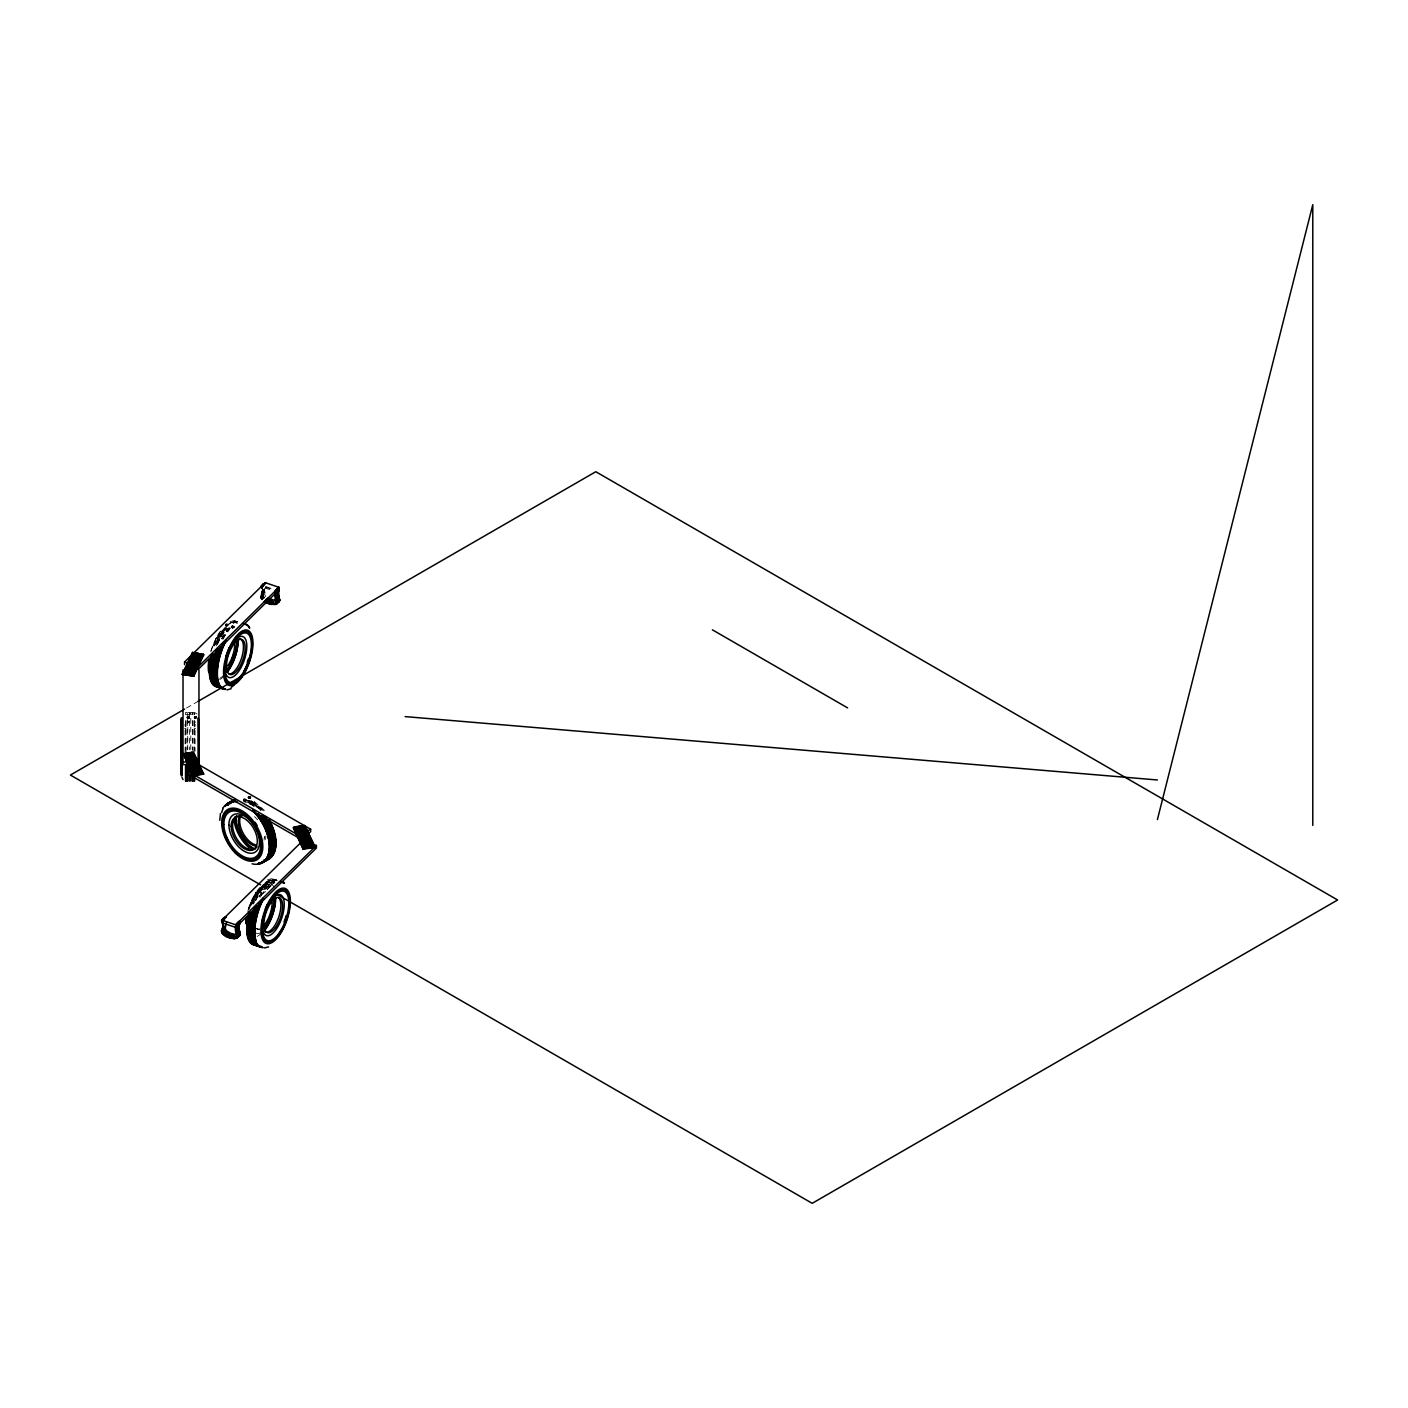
<?xml version="1.0" encoding="UTF-8"?>
<svg xmlns="http://www.w3.org/2000/svg" width="1408" height="1408" viewBox="0 0 1408 1408"><rect width="100%" height="100%" fill="white"/><g stroke="black" fill="none" stroke-linecap="round" stroke-linejoin="round"><path stroke-width="0.75" stroke-dasharray="5 3.75" d="M262.011 595.126L262.258 591.131M262.187 594.141L262.715 590.674M262.504 593.824L262.909 590.744M263.067 593.243L263.155 589.723M263.542 589.864L262.469 594.898M263.454 592.874L263.965 589.424L263.877 592.434M264.352 591.976L264.563 588.826M264.757 588.896L263.296 594.827M264.035 840.171L264.405 836.581A18.48 10.683 60 0 1 264.07 840.33M226.002 629.957L225.949 628.672L227.498 628.619L226.794 630.186L225.526 628.549M227.498 628.619L226.318 629.851L227.797 628.302M227.216 629.675L225.949 628.672M227.99 628.83L226.829 629.587M186.032 728.288L184.518 728.71M194.11 727.021L195.061 724.31L195.061 751.133M250.395 801.486C248.846 803.088 249.533 799.973 250.378 802.085L249.075 802.12L249.128 800.818M249.955 800.853C248.618 801.222 250.518 801.874 249.286 800.677L249.128 801.838M226.266 629.71L227.55 629.13M210.778 651.71L216.656 637.085L220.88 630.274M247.738 911.381L250.466 903.091M261.008 597.133L261.712 595.373L260.99 597.942L262.17 600.301L260.814 597.062M262.662 594.44L261.835 596.042L263.226 598.858L262.029 596.112M262.416 595.725L263.226 593.859M262.838 595.285L263.683 593.402M260.814 596.288L261.677 591.237M261.994 594.053L260.357 597.555L261.747 600.389M261.448 595.936L262.451 593.595M261.395 596.798L262.874 593.173M262.856 594.528L263.824 592.222M263.419 593.947L264.282 591.765M250.448 903.232L256.203 891.81M216.515 637.507L215.882 638.774M253.95 895.646L253.317 896.914M216.779 639.179L224.664 628.197M254.214 897.301C258.333 889.856 265.109 880.158 274.859 881.514M225.509 628.742L226.072 628.267A34.373 14.203 -71.3 0 0 216.128 645.973M250.378 802.085L249.04 801.011L249.973 801.064M217.114 644.037A33.95 14.027 -71.3 0 1 226.283 628.69L226.494 629.57M187.968 721.459L188.848 722.357L188.848 721.459M194.779 721.459L195.677 722.357M188.707 722.181L188.162 721.67M186.525 708.013L197.947 701.413M189.288 721.6L188.778 721.794M230.014 621.685L234.274 620.541L237.934 621.667M267.432 879.824L271.709 878.68L276.672 880.246A34.373 14.203 -71.3 0 0 250.835 906.963M249.638 802.208L249.762 802.19A33.95 19.589 60 0 1 255.869 806.502M186.49 714.437L193.67 714.437M258.245 929.086L256.608 928.523L257.664 928.946M189.376 712.976L190.784 712.976M195.624 728.71L194.11 728.288M236.034 623.093L237.424 623.374M266.27 586.766L272.219 588.755M265.338 587.083L273.275 589.723M265.056 587.998L271.005 589.97M248.706 801.258L261.307 809.811M262.504 885.966L268.206 889.258M254.162 801.346L264.739 810.691M254.514 816.605L257.682 819.843M265.795 596.658L264.634 594.299L265.936 587.963A41.413 29.286 45 0 0 265.848 586.256M263.49 596.147L264.51 597.59M263.173 596.464L264.194 597.995M264.053 598.048L262.786 595.091M262.222 595.654L263.754 598.435M262.592 597.045L263.613 598.488M261.642 597.978L262.662 599.421M261.501 598.33L262.486 599.702M261.184 598.453L262.205 599.896L260.938 596.939M197.102 714.032L194.621 712.554L194.621 715.933M263.806 596.024L263.437 594.704L263.666 596.165M262.979 595.162L263.349 596.482M261.606 596.534L261.958 597.872M261.395 596.464L261.835 597.995M250.712 800.782L250.765 800.976A34.373 19.835 60 0 1 263.067 811.589M186.032 727.021L185.099 724.31L185.099 754.213M262.451 591.202L262.592 590.286A40.779 28.829 45 0 0 262.75 589.477A40.55 28.67 45 0 1 262.715 590.146L262.786 590.867M262.293 592.134L262.293 591.589A41.413 29.286 45 0 0 262.222 589.899A40.55 28.67 45 0 1 262.258 590.603L262.328 591.325M249.744 802.437L249.744 801.662A34.373 19.835 60 0 1 255.939 806.203M248.653 801.046L248.882 802.314M226.706 628.39L226.794 630.186M194.621 720.685L194.621 749.778M194.11 714.754L194.11 712.554L192.896 712.554L192.896 714.754M194.11 720.685L194.11 753.368M192.896 720.685L192.896 753.368M192.403 714.754L192.403 712.554L190.784 712.554L190.784 714.754M192.403 720.685L192.403 749.778M190.784 718.362L190.784 749.778M189.376 716.32L189.376 712.554L187.757 712.554L187.757 714.754M189.376 720.685L189.376 749.778M187.757 718.714L187.757 749.778M187.246 716.32L187.246 712.554L186.032 712.554L186.032 714.754M187.246 720.685L187.246 749.778M186.032 720.685L186.032 753.333M185.539 712.554L185.539 714.754M185.539 720.685L185.539 749.778M262.557 589.406A40.55 28.67 45 0 1 262.592 590.286M262.891 589.336A40.779 28.829 45 0 1 262.909 590.216M262.434 589.794A40.779 28.829 45 0 1 262.451 590.674M262.293 589.934A40.779 28.829 45 0 1 262.328 590.814M276.954 880.792A33.95 14.027 -71.3 0 0 252.666 903.848A34.373 14.203 -71.3 0 1 277.112 880.387M252.226 903.707A33.95 14.027 -71.3 0 1 276.514 880.634M260.216 928.646A18.48 7.638 -71.3 0 1 256.062 928.682M270.406 885.614A34.373 14.203 -71.3 0 1 274.894 882.306M267.045 889.68A33.95 14.027 -71.3 0 1 274.824 882.693M260.55 932.73A22.581 9.328 -71.3 0 1 255.482 932.765M259.688 929.843A18.48 7.638 -71.3 0 1 257.787 929.245M260.269 897.195A34.373 14.203 -71.3 0 1 273.504 881.83M267.432 889.522A34.373 14.203 -71.3 0 1 270.846 885.755M259.142 896.984A33.95 14.027 -71.3 0 1 276.32 880.669M261.36 895.611A33.95 14.027 -71.3 0 1 273.434 882.218M251.293 904.394A26.013 10.736 -71.3 0 1 269.896 886.723M255.728 900.17A34.373 14.203 -71.3 0 1 275.035 879.789M255.869 900.328A33.95 14.027 -71.3 0 1 274.93 880.211M249.322 907.333A27.544 11.387 -71.3 0 1 270.266 885.227M248.336 909.022A29.093 12.021 -71.3 0 1 255.974 892.478M256.89 891.141A29.093 12.021 -71.3 0 1 271.022 883.872M262.979 893.693A21.595 8.923 -71.3 0 1 265.795 891.616M260.779 933.768A27.544 11.387 -71.3 0 1 257.171 936.408M251.416 904.235A27.544 11.387 -71.3 0 1 271.128 885.509M262.821 886.054A28.882 11.933 -71.3 0 1 274.05 887.093M249.269 909.322A28.882 11.933 -71.3 0 1 261.554 887.181M252.701 903.056A26.224 10.842 -71.3 0 1 270.829 886.794M253.563 904.112A34.373 14.203 -71.3 0 1 274.613 879.648M255.429 900.187A33.95 14.027 -71.3 0 1 274.49 880.053M259.054 896.79A34.373 14.203 -71.3 0 1 276.443 880.264M244.112 800.976A29.093 16.79 60 0 1 263.472 810.973M244.834 802.296A27.544 15.91 60 0 1 259.582 808.192M248.494 802.419A34.373 19.835 60 0 1 253.246 805.587M245.326 799.85A33.95 19.589 60 0 1 260.674 810.674M245.256 799.48A34.373 19.835 60 0 1 256.309 806.01M250.853 801.416A33.95 19.589 60 0 1 261.536 810.181M251.222 801.205A33.95 19.589 60 0 1 263.278 811.589M251.205 800.853A34.373 19.835 60 0 1 263.419 811.378M248.776 803.035A27.544 15.91 60 0 1 258.861 808.597M248.371 801.926A28.882 16.667 60 0 1 258.949 807.77M265.848 835.824A18.48 10.683 60 0 1 265.478 839.52M250.061 803.704A33.95 19.589 60 0 1 254.725 807.171M249.638 804.109A26.013 15.013 60 0 1 254.373 806.01M216.075 643.685A33.95 14.027 -71.3 0 1 225.245 628.338M231.915 622.688A33.95 14.027 -71.3 0 1 236.016 621.562M224.805 628.179A33.95 14.027 -71.3 0 0 215.635 643.544A34.373 14.203 -71.3 0 1 224.787 627.862M231.475 622.547A33.95 14.027 -71.3 0 1 235.594 621.421M227.058 625.469A34.373 14.203 -71.3 0 1 235.699 621.016M215.934 643.562A34.373 14.203 -71.3 0 1 225.21 628.003M227.48 625.61A34.373 14.203 -71.3 0 1 236.139 621.157M222.834 639.056A34.373 14.203 -71.3 0 1 231.581 627M217.413 644.054A34.373 14.203 -71.3 0 1 226.688 628.514A26.013 10.736 -71.3 0 0 213.875 646.254M233.464 622.811A34.373 14.203 -71.3 0 1 237.618 621.667M217.554 644.195A33.95 14.027 -71.3 0 1 226.723 628.83M233.394 623.198A33.95 14.027 -71.3 0 1 237.494 622.072M210.901 650.883A29.093 12.021 -71.3 0 1 223.291 628.566M213.118 645.814A27.544 11.387 -71.3 0 1 223.062 629.781M223.502 676.773A28.882 11.933 -71.3 0 1 219.736 679.554M213.699 645.832A28.882 11.933 -71.3 0 1 227.885 626.261M223.344 675.629A27.544 11.387 -71.3 0 1 219.754 678.269M213.981 646.096A27.544 11.387 -71.3 0 1 227.533 627.422M215.266 644.917A26.224 10.842 -71.3 0 1 230.683 627.827M233.024 622.653A34.373 14.203 -71.3 0 1 237.178 621.509M232.954 623.058A33.95 14.027 -71.3 0 1 237.072 621.914M221.619 638.651A34.373 14.203 -71.3 0 1 229.222 627.722M221.725 638.845A33.95 14.027 -71.3 0 1 229.24 628.056M222.939 639.267A33.95 14.027 -71.3 0 1 229.328 629.71"/><path stroke-width="1.5" d="M221.936 921.043L221.918 919.706L222.534 920.832M222.851 926.094L222.2 920.498L223.837 918.034M223.256 920.92L222.992 918.773L224.963 917.347M223.555 919.582L223.89 918.139L223.098 920.392M262.24 586.274C260.797 587.4 262.011 585.182 260.902 586.696M261.202 586.626C260.744 585.235 264.598 584.232 262.786 584.179M261.923 586.925L262.363 587.066M263.05 584.426L262.451 586.309L263.754 584.214M237.494 926.587L237.019 925.443M238.885 925.25L237.864 924.229L237.054 925.795A40.779 28.829 45 0 0 236.949 928.84M263.314 584.971L261.413 586.872M238.445 925.39L238.357 923.613M263.648 584.179L263.102 584.197M238.99 927.573L239.114 926.922A40.55 28.67 45 0 1 239.342 923.859L239.395 923.578M276.478 592.117L276.461 590.269M222.605 928.224L222.834 925.074M222.587 929.069L223.15 924.229A40.55 28.67 45 0 0 222.922 921.026L222.957 918.597M226.494 922.451L225.192 928.242L226.371 930.618L230.472 933.24L237.142 934.982M219.771 820.301L220.458 813.437M262.099 587.576L262.082 586.837M262.117 586.344L262.046 585.288M222.798 921.378L223.344 918.139M222.781 920.339L223.115 921.061A40.779 28.829 45 0 1 223.203 921.853M276.584 595.461L276.531 594.757A40.779 28.829 45 0 1 276.742 591.659L277.13 591.008M276.584 594.95A40.55 28.67 45 0 1 276.795 591.888L277.182 590.515L276.496 591.835A40.779 28.829 45 0 0 276.39 594.88L276.25 595.795M277.429 591.747L277.851 590.867M277.974 590.445L278.309 588.421M278.432 590.163L278.186 590.498A40.779 28.829 45 0 0 277.763 593.507A40.55 28.67 45 0 1 278.186 590.498L278.854 589.248M237.019 924.211L237.336 925.795A40.55 28.67 45 0 0 237.142 928.893M239.026 924.387L239.114 923.93A40.55 28.67 45 0 0 238.99 927.062M238.515 927.52A40.55 28.67 45 0 1 238.744 924.458L238.867 922.381M225.526 625.046L226.494 626.05M227.797 624.8L226.494 625.891M232.584 627.669C236.931 627.123 229.469 625.134 232.584 627.827M276.39 591.8L276.144 592.258A40.779 28.829 45 0 0 275.933 595.338M278.01 591.483L276.778 589.952M278.098 593.437A40.55 28.67 45 0 1 278.309 590.357L278.802 589.917M221.971 920.762C220.704 919.635 223.978 920.234 222.13 919.354M239.378 923.859L239.078 924.774M185.698 670.718L185.962 669.434M186.525 672.883L185.944 671.915M187.651 669.698L187.458 670.718M192.702 659.754L191.822 658.715M190.837 674.08L191.294 672.936M191.928 671.229L192.843 670.384M194.41 671.07L193.494 671.933M199.144 655.618L200.024 656.656M200.658 656.656L201.414 655.442M186.56 759.898L188.69 759.387M193.16 757.874L192.949 758.894M195.272 758.366L194.357 759.229M192.544 772.182L194.251 773.15M192.386 776.213L193.301 775.35M198.968 771.672L201.291 771.32M201.098 772.182L200.834 770.898M301.91 826.619L302.491 827.587M302.966 829.523L304.498 830.192L305.378 829.154M305.73 847.37L305.149 846.402M311.256 843.832L310.394 842.776M261.853 586.08L261.554 587.629M237.142 929.421L237.09 928.699A40.779 28.829 45 0 1 237.301 925.602L237.97 924.264M239.078 924.264L239.202 923.05L237.934 925.267A40.55 28.67 45 0 0 237.706 928.33L238.656 936.654M1157.411 819.579L1312.784 204.67L1312.784 825.422M261.782 585.798L261.782 586.854M222.851 925.549L222.834 924.669A40.55 28.67 45 0 0 222.605 921.342L221.461 920.638L222.957 919.424M312.47 844.114L316.395 845.451L316.395 848.038L235.734 927.432L221.989 922.768L222.059 919.987L226.266 916.89L222.2 921.219L222.341 919.758M222.2 921.219L223.344 919.389M227.234 625.61C226.829 625.029 225.597 625.205 227.638 624.624M232.39 626.877L232.408 627.088M261.466 586.502L262.117 585.482L262.557 587.118M278.749 590.568L278.819 589.635L277.922 590.304M274.877 604.542L276.056 602.958L274.754 595.742A41.413 29.286 45 0 1 274.894 593.366M277.517 603.275L278.027 602.008M278.467 602.325L277.904 593.366A40.779 28.829 45 0 1 278.133 590.286L278.062 590.093M278.907 601.902L279.699 599.315M279.365 601.427L279.875 600.178M237.442 937.57L237.934 936.355M237.618 937.693L238.41 935.898M238.075 937.218L237.794 931.92M239.782 934.525L236.474 938.309M240.258 933.258L239.078 934.859M239.466 935.845L240.24 934.067M239.923 935.387L239.994 932.606M275.722 603.909L276.056 602.958M221.373 931.022L221.954 929.65M221.566 931.075L222.411 929.192M222.851 928.77L221.549 931.885C223.309 936.76 229.715 938.397 234.432 938.608M223.221 928.382L222.957 931.374L226.054 934.314M223.837 928.048L222.974 929.667L224.312 932.378L233.482 936.795M276.795 591.43L276.989 590.48M221.813 929.79L222.552 928.013M221.971 930.758L223.01 927.555M222.605 929.28L223.45 927.115M224.312 927.573L225.051 925.795M237.864 925.478L237.019 926.464M238.779 923.982L238.691 924.194A40.779 28.829 45 0 0 238.462 927.326L238.515 928.03M191.418 659.296L191.066 659.683M185.786 672.654C183.867 672.566 186.49 673.27 185.539 671.51L184.466 672.672L185.786 672.566M193.758 654.227L194.374 655.142L193.442 654.562M193.283 654.826L194.374 655.406M191.453 673.464L191.981 673.992M192.685 671.211L193.6 670.965L192.79 671.405M197.648 660.334L198.722 660.792L198.317 659.402L197.226 660.563L198.282 660.669M199.478 655.934L200.57 654.773C201.01 657.73 198.669 654.122 201.59 655.952M198.282 660.845L197.226 660.563M200.781 656.058L199.144 656.146M185.838 754.987L185.469 755.005M187.053 759.229L187.739 759.616M191.91 753.597L191.136 753.051L192.614 752.822L192.069 754.142M192.122 769.912L192.878 770.387M194.11 772.57L192.773 771.866L194.251 771.637L193.864 773.027M198.686 768.962L199.355 769.243M199.778 771.426L200.851 770.616L201.08 771.654L199.918 771.302M244.411 800.466L245.133 800.131M249.586 797.896L249.128 797.298M296.085 828.098L296.226 827.605M303.494 827.13L302.491 827.165L302.878 825.774L303.97 826.408L302.949 827.059M304.621 829.435L303.688 829.382M303.389 844.219L304.339 844.624L302.614 843.832M304.814 846.789L304.146 846.859M304.92 847.352L304.058 847.07M309.76 843.427L310.358 843.85M311.573 846.261L310.922 845.75M238.304 922.944L238.286 925.091M182.16 674.274L193.97 676.21L182.072 674.362L192.509 652.45L203.79 654.861M182.987 673.746L192.878 652.414M184.694 671.651L184.694 673.323M185.944 669.152L186.349 670.542L187.44 669.926L185.944 669.152L185.715 670.19M192.579 659.771L191.189 660.106L190.872 658.504L192.368 658.733L190.89 660.018M193.512 655.266L193.125 653.875L194.603 654.122L194.374 655.142M184.466 672.672L186.173 672.408M190.643 659.542L190.872 658.504M192.896 654.914L193.125 653.875M185.944 672.901L186.173 671.88M187.211 669.891L185.698 669.698L187.211 670.419M192.368 658.733L191.03 659.384M194.603 654.122L193.512 654.738M186.349 675.03L188.144 671.141M192.298 671.211L193.389 670.05L193.794 671.44L192.298 671.211L193.16 670.349L193.794 671.44M193.178 675.347L202.981 653.981M193.477 675.523L203.386 654.174M193.882 676.192L203.79 654.755M261.835 587.066L265.707 582.947L262.064 586.59M194.251 777.392L193.002 775.896L193.389 777.515L194.709 776.565M245.555 799.586L244.464 800.747L244.059 799.357L245.555 799.586L244.059 799.357M248.653 797.597L250.378 796.787L249.286 797.949L248.882 796.558M223.45 919.829L224.787 917.259M274.982 592.61C277.253 584.989 282.11 587.787 274.982 590.885M276.126 595.936L276.056 595.214A40.55 28.67 45 0 1 276.338 592.346L276.989 591.166M276.848 591.923L277.411 590.726M277.147 594.387A40.55 28.67 45 0 1 277.376 591.307L278.538 589.899A40.779 28.829 45 0 0 278.362 592.909M278.854 588.474L278.608 588.966A41.413 29.286 45 0 0 278.379 592.117L278.414 593.63M237.406 925.25L236.72 926.2A40.779 28.829 45 0 0 236.491 929.298L236.491 929.826M239.413 922.416L239.184 922.909A41.413 29.286 45 0 0 238.955 926.059L238.938 931.022M239.254 923.402L238.304 924.88A40.55 28.67 45 0 0 238.093 927.96M222.693 925.214L222.834 924.563A40.779 28.829 45 0 0 222.658 921.518L222.605 920.533M276.549 592.627L277.464 590.902M277.411 590.04L276.989 592.486M276.514 590.938L277.464 592.346L277.992 589.706M278.309 591.008L278.626 587.242M277.922 591.043L279.066 590.392L278.978 587.312L265.214 582.648L184.554 662.024L184.554 664.629M237.354 924.88L237.283 925.478M238.163 924.035L238.022 926.306L238.55 923.666M235.453 938.485L236.614 936.901L235.312 929.702A41.413 29.286 45 0 1 235.541 926.552C235.435 924.704 241.63 917.594 239.624 924.334C238.621 924.07 239.87 924.123 237.67 924.722M263.965 584.566L263.331 584.197M277.411 592.064L277.587 590.867A40.779 28.829 45 0 0 277.341 593.947L278.027 600.054M222.869 920.99L221.83 921.008M237.406 924.563L237.97 926.024M227.638 625.152L226.072 624.589L225.702 625.733M231.739 626.648L232.285 627.598M183.216 753.79L193.125 775.122L195.061 774.875L185.17 753.544L183.392 753.65L192.667 775.808L203.738 774.101L193.846 752.77M222.358 920.128L222.394 921.606M237.758 925.707L237.706 925.795A40.55 28.67 45 0 0 237.283 928.77L238.146 934.437M293.41 827.763L295.486 826.795L305.395 848.32L307.243 847.845L297.334 826.496L298.69 826.302L308.581 847.81L311.538 847.37L301.629 825.845L302.632 825.686L312.541 847.211L315.128 847.37L303.23 849.218L293.41 827.763L303.23 849.218M303.318 849.094L305.395 848.32M192.667 654.421L194.075 655.477M197.771 659.736L196.891 660.774M191.963 671.053L193.794 670.894M190.714 673.534L192.526 673.112M194.234 671.598L193.494 670.384M194.603 716.795L194.603 718.203M186.472 755.251L186.014 754.107L184.325 754.53M186.243 759.37L188.074 758.507L188.302 759.528L186.578 758.736L188.32 759.053L186.806 759.757M191.488 769.648L191.699 770.686M192.896 770.862L193.195 769.384M199.021 771.496L200.534 770.986M243.619 799.885L245.309 800.87M248.442 797.104L248.635 798.125M305.378 829.523L304.163 830.051M303.459 846.666L303.899 847.81M304.85 847.88L305.606 846.666L303.67 846.349M310.042 845.645L311.995 846.507M222.781 807.875L226.6 804.056M225.861 624.677L227.146 625.504M278.485 591.114L277.306 590.269M238.762 925.214L237.037 926.147A40.55 28.67 45 0 0 236.685 929.368A40.55 28.67 45 0 1 237.037 926.147L237.125 926.499M233.323 627.387C234.942 625.504 231.211 628.989 232.355 625.997M192.474 652.502L197.93 653.946M188.109 717.2L189.182 717.675L189.182 716.637L187.634 716.637L188.602 717.675M195.518 717.2L194.955 717.816M276.971 591.87L277.024 591.818A40.55 28.67 45 0 0 276.707 594.81M223.626 918.826L224.066 920.11M261.747 586.89L262.24 585.57M264.405 583.405L263.842 584.637M222.552 920.726L222.446 919.371L221.778 920.656M224.506 917.805L224.4 918.878M235.541 924.845L239.184 921.202M278.978 587.312L198.299 666.688L198.299 669.293L278.978 589.917M301.101 842.318L221.989 920.198L235.734 924.827L316.395 845.451M194.374 655.565L194.374 654.157M198.968 661.091L198.968 659.912L197.472 659.965L198.95 660.299M187.651 670.402L185.504 670.402M277.746 602.518L279.312 601.198L276.355 603.909M275.898 604.366L278.643 601.146L277.605 597.59M187.334 717.218L188.725 716.883M189.288 718.098L189.024 716.795M184.782 754.107L184.765 755.093L186.261 754.864L185.17 753.702L184.325 755.251L186.014 755.357M186.278 755.41L186.278 754.23M190.907 753.526L192.861 753.21L192.861 754.389M198.282 768.486L198.546 769.771L200.235 769.349M297.158 827.464L295.662 827.693L296.296 826.795L297.158 827.464L295.328 828.01M296.507 830.157L298.778 830.333L296.965 830.966M302.227 826.302L302.034 827.323M298.461 831.019L298.197 829.734M303.09 829.136L304.797 828.432L305.026 829.47L303.301 829.206M304.357 845.17L304.55 844.131M305.606 847.387L303.653 847.528M238.445 936.338L239.87 935.141M236.931 937.851L240.064 935.246M186.771 670.472L186.349 670.014M184.114 672.883L185.24 672.267M191.523 673.57L192.544 673.394L191.048 673.165L191.682 674.062M194.85 717.429L195.994 716.637L195.061 717.675M185.698 754.952L184.536 754.072M193.864 758.789L193.178 757.715L194.656 757.486L193.864 758.63M194.339 758.754L193.406 758.208M193.547 775.773L194.48 776.899M184.624 709.104L70.4 775.051L260.603 884.858M197.947 701.413L595.795 471.715L1337.6 899.976L812.205 1203.33L277.728 894.749M184.536 754.6L186.032 754.371L185.082 754.195M191.136 753.579L192.614 753.35M194.304 758.314L195.237 758.349M299.376 838.341L186.648 773.274L186.648 770.669L190.414 768.486M191.717 769.349L193.424 770.141L191.717 769.349L191.946 770.37M191.717 769.877L193.459 769.666L191.946 769.842M198.299 768.328L200.024 768.592L198.528 769.349L198.299 768.328L198.528 769.349M198.299 768.856L200.042 768.645L198.528 768.821M192.773 772.394L194.48 772.675M192.773 771.866L194.48 772.13M200.851 771.144L199.355 770.845M201.08 771.109L199.584 771.883M295.645 828.326L297.598 828.344L297.405 827.323L295.891 828.186L297.387 827.957L296.842 827.13M297.264 831.037L298.443 830.491L297.352 829.33L296.947 830.72L298.197 830.966M303.97 826.936L302.262 826.144M296.718 830.21L298.214 829.981M303.547 829.171L305.026 828.925M303.125 833.571L310.64 829.224L310.64 831.829L306.891 834.011M304.11 843.603L302.843 844.325M309.83 842.442L310.693 843.11L309.197 843.339L311.133 843.286M305.149 846.12L304.198 846.331M310.288 843.445L310.235 843.216M310.886 844.976L310.482 846.366L311.978 846.138L310.886 844.976L310.253 845.874M310.482 845.838L311.432 845.31M231.95 627L233.394 626.49M195.853 718.203L195.554 716.725M191.101 753.368L192.861 753.368L191.136 753.051M192.614 754.494L193.072 753.35M194.656 759.158L195.237 758.19L194.04 757.821M191.946 769.384L191.488 770.528L193.459 770.51M192.755 772.182L194.251 772.165M250.589 797.262L248.442 797.262L249.198 798.318M245.01 799.709L243.619 800.765M302.861 843.867L303.16 845.346M309.443 842.864L310.851 848.021M310.798 845.31L310.798 846.859M188.408 716.901L188.408 716.373M232.162 626.525L233.094 626.419M227.04 689.867L231.194 688.723M268.629 946.862L264.246 947.989M200.024 655.266L201.203 655.67M191.189 658.715L190.256 659.56L191.506 660.282M190.89 658.944L192.368 659.278M191.822 660.264L192.579 659.05M198.722 661.038L197.208 660.933M184.994 671.845L185.645 672.021M185.944 673.165L184.994 673.235M193.794 671.686L192.931 671.035M189.024 718.045L187.792 718.045M195.554 718.274L196.117 716.918M192.614 754.336L191.664 754.406M186.824 758.93L188.074 758.507M200.834 772.13L198.968 771.514M192.755 776.565L194.093 777.093L192.386 776.054M250.131 798.072L249.198 798.16M296.965 829.893L297.898 829.822M303.16 843.797L302.597 845.17M303.899 846.56L305.149 846.666M193.67 776.794L193.389 777.515M190.872 659.05L192.386 659.067M185.944 669.68L187.44 669.926M192.544 670.701L194.374 671.053M192.139 672.531L192.139 673.077M185.17 754.248L186.102 753.21L196.011 774.734L203.738 774.101M186.102 753.21L190.098 752.594L200.006 774.118M190.098 752.594L191.435 752.382L201.344 773.907M191.752 753.227L193.283 752.154M186.736 753.861L189.869 753.386M186.578 764.016L188.074 764.245M185.17 753.35L195.061 774.682L196.011 774.541M193.002 776.653L194.251 776.618M248.882 797.086L250.378 797.333M250.149 797.298L248.653 797.051L249.515 796.734M243.83 799.85L245.326 800.606M295.486 826.795L296.912 826.566L306.821 848.091M298.69 826.302L301.206 825.898L311.115 847.422M302.632 825.862L305.219 826.038L315.128 847.37L304.726 825.493M307.243 848.021L296.912 826.566M311.538 847.37L301.206 825.898M297.581 827.218L300.96 826.69M307.243 847.845L308.581 847.81M311.538 847.176L312.541 847.211M237.794 925.109L237.846 925.021A40.779 28.829 45 0 0 237.512 928.259L237.706 928.858M193.424 654.245L194.621 654.438M200.658 656.498L199.267 656.163M192.227 674.256L191.03 674.08M188.408 716.866L187.211 717.763M194.902 716.883L195.853 716.954M185.715 755.427L184.325 755.093M194.357 759.07L193.16 758.877M245.01 800.941L243.813 800.747M303.107 827.517L304.322 826.619L302.491 826.637M296.525 828.538L297.405 827.482M310.059 842.758L308.986 843.99M310.394 844.166L309.179 843.99M303.794 845.187L302.861 845.117M276.214 602.078L278.344 601.92M276.091 602.202L278.485 602.061M275.616 602.659L278.01 602.518M275.704 602.818L277.886 602.659M275.194 603.099L277.306 602.958M274.806 603.486L277.077 603.469M274.384 603.909L276.496 603.768M274.243 604.05L276.637 603.909M276.179 604.366L270.776 604.437L264.106 601.726M236.65 936.162L239.043 936.021M238.902 936.144L236.315 936.478L238.586 936.478M235.752 937.042L237.864 936.901M235.382 937.429L238.005 937.042M235.453 937.57L237.635 937.429M234.802 937.992L237.195 937.851M234.344 938.45L237.072 937.992M233.499 938.626L236.738 938.309M232.355 626.542L233.728 626.93M232.443 626.894L233.323 626.859M297.739 830.262L298.443 830.491M183.022 761.992L198.968 761.992M187.018 764.597L183.022 764.597L183.022 669.962M198.088 659.859L199.162 660.229M302.79 827.499L304.322 827.147L303.741 826.179M311.432 845.469L311.749 845.645M405.134 716.602L1157.411 779.979M276.566 601.04L267.749 598.101M187.264 764.192L187.211 763.611M200.024 769.12L198.933 767.958M304.357 844.149L302.843 844.853M239.184 922.046L239.114 923.085M188.725 716.725L189.482 717.781L187.528 717.922M304.093 844.043L303.248 843.462M271.55 601.198L266.904 598.963L273.979 601.973M266.306 599.562L273.486 602.29M272.923 602.853L268.154 601.269M272.536 603.24L265.496 600.371M272.114 603.662L264.933 600.934M269.122 603.645L271.638 604.12M234.502 935.774L229.733 934.19M234.379 935.915L227.322 933.046L224.189 929.966M234.045 936.232L229.275 934.648M233.922 936.373L226.864 933.504M233.094 937.182L225.966 934.419M232.672 937.622L227.762 936.162M230.155 937.13L232.531 937.746M229.821 937.446L232.214 938.08M232.074 938.203L227.251 936.725M277.094 590.779L278.678 591.131M239.624 924.334L239.413 921.835M184.554 662.024L188.478 663.362M271.093 601.656L266.446 599.421M267.326 602.078L269.72 603.046M266.869 602.536L269.262 603.504M266.746 602.677L269.262 603.627M227.304 936.619L229.821 937.587M194.902 757.874L193.178 757.715M223.08 918.949L223.502 920.445M227.251 933.134L229.557 934.437M229.099 934.894L223.59 930.547M226.354 934.032L228.659 935.317M227.85 936.144L223.221 933.381M225.403 934.982L227.726 936.267M221.707 930.952L222.904 933.786L227.445 936.478L224.946 935.44M712.378 629.816L847.634 707.907M197.93 764.157L310.64 829.224M186.648 770.669L297.493 834.662M227.462 932.923L223.995 928.646M227.005 933.381L223.731 930.424M225.632 934.754L222.024 930.618M225.157 935.211L222.077 932.272M200.235 768.786L198.845 768.293L198.282 769.49M224.048 930.09L225.069 931.533M223.168 930.987L224.171 932.43M222.781 931.374L223.802 932.818M222.341 931.797L223.362 933.328M222.728 934.243L221.514 930.882M181.931 777.304L183.04 779.645M304.322 825.422L314.23 846.754M303.054 825.616L312.963 847.141M299.869 826.109L309.76 847.634M295.909 826.725L305.8 848.25M294.219 826.989L304.128 848.32M293.814 827.182L303.723 848.514M193.002 752.136L202.91 773.485M191.822 752.33L201.731 773.854L191.435 752.382M190.502 752.717L200.394 774.048M188.848 752.787L198.757 774.312M196.398 771.074L198.194 774.963M187.757 753.139L197.648 774.47M186.49 753.139L196.398 774.664M186.102 753.403L196.011 774.734M193.424 770.141L192.35 768.979M184.765 753.597L194.674 774.946M183.603 753.597L193.494 774.928M278.749 589.213L278.643 590.04A40.55 28.67 45 0 0 278.414 593.12M275.035 599.456L275.651 601.55M278.661 595.83L279.435 598.646M279.294 598.787L278.379 592.645M278.978 599.122L278.362 593.437M278.186 597.027L278.837 599.245M276.989 598.453L277.587 600.494M276.795 598.4L277.464 600.635M277.13 600.952L276.39 595.408A40.55 28.67 45 0 1 276.478 592.205M276.338 598.858L276.989 601.093M239.237 929.773L239.835 931.85M239.853 932.73L239.202 930.512L239.677 932.694M239.395 933.205L238.744 930.97L239.219 933.17M237.354 932.36L238.022 934.578M237.23 932.483L237.688 934.894L236.896 932.818M279.242 598.611L279.734 600.318M279.101 598.752L279.541 600.248M278.784 599.069L279.277 600.776M278.397 599.685L278.854 601.198M278.467 601.586L276.954 594.317A40.779 28.829 45 0 1 277.182 591.219M277.411 600.459L277.904 602.149M277.27 600.6L277.059 603.733L276.813 601.058M276.936 600.917L277.446 602.606M239.8 932.571L240.31 934.261M239.536 933.064L239.976 934.578M239.342 933.029L239.835 934.718M239.413 935.158L238.339 927.45A40.779 28.829 45 0 1 238.55 924.37M238.586 934.014L239.026 935.528M237.97 934.402L238.462 936.109M237.829 934.542L238.269 936.038M237.512 934.859L238.005 936.566M237.371 935L237.811 936.496M223.872 928.787L224.242 930.107M223.538 929.104L223.907 930.442M223.414 929.245L223.766 930.565M222.165 930.494L222.534 931.814M222.64 922.24L222.834 924.669M277.904 593.894L278.238 597.203M277.798 597.643L277.534 594A40.55 28.67 45 0 1 277.746 590.938M276.496 592.363L276.373 592.082A40.779 28.829 45 0 0 276.056 595.214M276.531 595.267L276.848 598.576M276.056 595.725L276.39 599.051M275.933 595.866L276.197 598.998M238.955 926.605L239.254 930.688M238.462 927.837L238.797 931.146M237.512 928.787L237.987 931.973M237.09 929.227L237.424 932.536M236.949 929.35L237.09 932.853M236.632 929.685L236.966 932.994M239.254 922.715L239.114 924.035M278.221 593.05L278.098 593.947M250.378 796.787L250.149 797.826M237.899 928.418L237.899 927.89A40.779 28.829 45 0 1 238.128 924.792M237.09 924.88L237.142 925.778M236.685 929.878L236.632 929.157A40.779 28.829 45 0 1 236.843 926.077M235.734 924.827L235.734 927.432M227.146 624.202L226.266 624.219M224.664 917.664L224.717 918.562M224.206 918.122L224.259 919.019M222.834 919.494L222.886 920.41M201.714 653.981L191.822 675.118M200.851 770.616L201.08 771.654M200.288 653.752L190.379 674.907M199.866 653.682L189.957 674.837M199.162 719.365L199.162 765.864M198.968 669.962L198.915 765.899M197.947 718.045L198.158 765.864M195.994 653.083L186.085 674.238M195.571 653.03L185.68 674.168M194.568 652.872L184.659 674.01M194.621 777.744L194.621 781.123M194.146 652.802L184.237 673.957M194.11 777.744L194.11 781.123M192.614 752.822L192.843 753.843M192.896 774.453L192.896 781.123M192.403 774.453L192.403 781.123M192.139 659.771L191.277 659.894M190.784 774.101L190.784 781.123M189.376 765.846L189.376 771.126M189.376 774.101L189.376 781.123M187.757 765.846L187.757 781.123M187.246 765.846L187.246 781.123M186.261 754.864L185.627 755.234M186.032 765.846L186.032 781.123M185.539 765.846L185.539 781.123M182.213 718.045L182.213 775.65M182.002 719.365L182.002 774.33M181.227 717.816L181.227 775.861M180.998 719.365L180.998 774.33M262.24 587.435A40.779 28.829 45 0 1 262.31 588.227M262.046 587.4A40.55 28.67 45 0 1 262.117 588.174M238.797 926.992A40.779 28.829 45 0 1 239.008 923.912M238.92 926.869A40.779 28.829 45 0 1 239.149 923.771M238.656 927.379A40.55 28.67 45 0 1 238.885 924.317M223.062 920.885A40.55 28.67 45 0 1 223.15 921.659M275.845 897.16A28.882 11.933 -71.3 0 1 264.722 930.512M246.682 923.331A28.882 11.933 -71.3 0 1 246.981 919.987M258.403 946A34.373 14.203 -71.3 0 1 254.144 908.09M257.013 945.542A34.373 14.203 -71.3 0 1 251.152 912.771A33.95 14.027 -71.3 0 0 249.357 935.686M255.534 945.032A34.373 14.203 -71.3 0 1 249.674 912.261M256.59 945.384A34.373 14.203 -71.3 0 1 250.712 912.613A33.95 14.027 -71.3 0 0 248.917 935.546M256.696 944.979A33.95 14.027 -71.3 0 1 253.194 943.906M257.136 945.12A33.95 14.027 -71.3 0 1 253.634 944.046M250.976 940.826A33.95 14.027 -71.3 0 1 249.762 937.587M272.677 906.365A26.013 10.736 -71.3 0 1 270.107 915.552M269.509 917.118A26.013 10.736 -71.3 0 1 267.485 921.694M266.746 923.138A26.013 10.736 -71.3 0 1 263.542 928.294M255.094 944.891A34.373 14.203 -71.3 0 1 249.234 912.12M255.218 944.486A33.95 14.027 -71.3 0 1 251.715 943.395M249.058 940.174A33.95 14.027 -71.3 0 1 247.861 936.936M247.438 935.035A33.95 14.027 -71.3 0 1 249.427 912.12M272.184 902.686A18.48 7.638 -71.3 0 1 265.056 924.053M273.627 899.624A18.48 7.638 -71.3 0 1 264.334 927.45M249.498 940.333A33.95 14.027 -71.3 0 1 248.283 937.094M247.861 935.194A33.95 14.027 -71.3 0 1 249.867 912.261M261.026 946.898A34.373 14.203 -71.3 0 1 257.998 905.608M261.131 946.493A33.95 14.027 -71.3 0 1 257.629 945.402M254.989 942.181A33.95 14.027 -71.3 0 1 253.774 938.942M253.352 937.042A33.95 14.027 -71.3 0 1 258.157 905.714M252.366 941.301A33.95 14.027 -71.3 0 1 254.302 908.142M259.635 946.422A34.373 14.203 -71.3 0 1 255.974 906.805M261.571 946.634A33.95 14.027 -71.3 0 1 258.069 945.542M255.411 942.339A33.95 14.027 -71.3 0 1 254.214 939.101M253.792 937.2A33.95 14.027 -71.3 0 1 260.304 901.842A34.373 14.203 -71.3 0 0 261.466 947.038M262.504 947.39A34.373 14.203 -71.3 0 1 263.138 898.181M280.526 881.654A34.373 14.203 -71.3 0 1 284.064 882.746M262.944 947.549A34.373 14.203 -71.3 0 1 263.578 898.322M280.966 881.795A34.373 14.203 -71.3 0 1 284.504 882.904M253.581 941.706A33.95 14.027 -71.3 0 1 256.749 905.238M281.864 929.386A28.882 11.933 -71.3 0 1 278.309 935.106M274.507 939.523A28.882 11.933 -71.3 0 1 270.741 942.304M272.114 910.606A27.544 11.387 -71.3 0 1 270.477 915.763M269.843 917.435A27.544 11.387 -71.3 0 1 266.904 923.789M246.259 923.93A27.544 11.387 -71.3 0 1 246.805 917.576M272.994 910.677A29.093 12.021 -71.3 0 1 271.269 916.115A27.544 11.387 -71.3 0 0 275 897.741M245.731 923.155A29.093 12.021 -71.3 0 1 246.259 918.034M286.176 915.57A26.224 10.842 -71.3 0 1 284.011 922.064M262.346 920.621A26.224 10.842 -71.3 0 1 263.05 917.347M268.435 903.162A26.224 10.842 -71.3 0 1 271.656 897.97M286.915 915.622A27.544 11.387 -71.3 0 1 285.278 920.779M265.355 908.952A27.544 11.387 -71.3 0 1 267.502 904.112M263.965 915.2A21.595 8.923 -71.3 0 1 281.213 895.171A21.595 8.923 -71.3 0 1 278.573 925.408A21.595 8.923 -71.3 0 1 262.698 929.79M262.451 923.93A21.595 8.923 -71.3 0 1 263.507 916.995M278.291 897.442A18.48 7.638 -71.3 0 1 278.01 919.054A18.48 7.638 -71.3 0 1 264.774 931.621M275.018 897.952A22.581 9.328 -71.3 0 1 264.493 929.544A27.544 11.387 -71.3 0 0 269.315 920.99M254.83 937.552A33.95 14.027 -71.3 0 1 263.243 898.374M280.421 882.059A33.95 14.027 -71.3 0 1 283.923 883.15M274.507 898.445A26.224 10.842 -71.3 0 1 273.979 904.482M267.643 923.525A26.224 10.842 -71.3 0 1 264.405 928.734M256.238 941.318A33.95 14.027 -71.3 0 1 263.683 898.533M280.843 882.218A33.95 14.027 -71.3 0 1 284.346 883.291M252.613 810.392A34.373 19.835 60 0 1 269.597 847.264A34.373 19.835 60 0 1 252.085 863.79M236.474 853.97A34.373 19.835 60 0 1 233.587 850.749M221.69 812.61A34.373 19.835 60 0 1 223.062 808.755M225.104 805.658A34.373 19.835 60 0 1 236.509 801.68M228.114 803.158A34.373 19.835 60 0 1 236.861 801.469M252.965 810.181A34.373 19.835 60 0 1 269.79 843.304A34.373 19.835 60 0 1 258.245 863.984M227.814 804.091A34.373 19.835 60 0 1 233.658 800.413M261.87 816.306A34.373 19.835 60 0 1 262.363 862.277M226.67 804.742A34.373 19.835 60 0 1 234.274 800.747M258.579 814.176A34.373 19.835 60 0 1 259.459 863.28M225.21 806.414A34.373 19.835 60 0 1 233.922 800.941M258.21 814.387A34.373 19.835 60 0 1 259.107 863.491M229.187 803.035A33.95 19.589 60 0 1 234.08 801.328M258.069 814.598A33.95 19.589 60 0 1 258.949 863.104M229.539 802.824A33.95 19.589 60 0 1 234.432 801.134M258.421 814.405A33.95 19.589 60 0 1 259.301 862.893M261.114 862.893A33.95 19.589 60 0 1 257.734 863.808M227.973 803.739A33.95 19.589 60 0 1 232.866 802.032M252.525 810.656A33.95 19.589 60 0 1 267.256 856.786M266.341 858.405A33.95 19.589 60 0 1 262.627 862.101M257.101 846.613A18.48 10.683 60 0 1 239.342 842.318A18.48 10.683 60 0 1 234.186 818.84M236.21 816.834A18.48 10.683 60 0 1 242 816.112M261.466 862.682A33.95 19.589 60 0 1 258.086 863.597M228.325 803.528A33.95 19.589 60 0 1 233.218 801.838M252.877 810.462A33.95 19.589 60 0 1 262.979 861.89M229.944 802.859A34.373 19.835 60 0 1 232.602 800.571M265.038 816.534A34.373 19.835 60 0 1 262.75 861.397M230.208 803.194A33.95 19.589 60 0 1 232.83 800.941M266.763 819.702A33.95 19.589 60 0 1 267.485 859.302M255.147 848.901A22.581 13.042 60 0 1 236.526 815.69M230.683 802.173A33.95 19.589 60 0 1 233.834 800.8M260.92 815.443A33.95 19.589 60 0 1 271.322 851.418M270.741 853.389A33.95 19.589 60 0 1 262.187 861.907M227.973 805.288A33.95 19.589 60 0 1 231.686 801.592M263.208 816.64A33.95 19.589 60 0 1 266.341 859.954M227.709 804.971A34.373 19.835 60 0 1 234.661 799.85M262.874 815.725A34.373 19.835 60 0 1 263.366 861.714M230.56 802.982A33.95 19.589 60 0 1 233.182 800.73M267.115 819.491A33.95 19.589 60 0 1 264.686 860.464M230.314 802.648A34.373 19.835 60 0 1 232.971 800.36M267.326 819.368A34.373 19.835 60 0 1 264.862 860.851M230.067 803.598A34.373 19.835 60 0 1 232.426 800.906M269.069 820.424A34.373 19.835 60 0 1 263.965 860.693M268.858 820.53A33.95 19.589 60 0 1 274.683 849.482M274.085 851.453A33.95 19.589 60 0 1 272.395 854.902M268.699 858.598A33.95 19.589 60 0 1 263.806 860.306M269.21 820.318A33.95 19.589 60 0 1 275.035 849.27M274.454 851.259A33.95 19.589 60 0 1 272.765 854.709M269.051 858.387A33.95 19.589 60 0 1 264.158 860.094M230.419 803.405A34.373 19.835 60 0 1 232.778 800.694M269.438 820.213A34.373 19.835 60 0 1 264.317 860.482M254.461 849.482A26.224 15.136 60 0 1 235.541 817.608M252.93 849.464A27.544 15.91 60 0 1 234.749 816.992M249.216 847.933A28.882 16.667 60 0 1 233.781 818.682M244.358 838.323A21.595 12.461 60 0 1 242.282 835.19M256.432 845.205A18.48 10.683 60 0 1 240.082 817.678M255.024 846.014A18.48 10.683 60 0 1 241.173 832.955A18.48 10.683 60 0 1 239.923 815.531M242.546 812.645A26.224 15.136 60 0 1 247.368 816.042M256.626 827.71A26.224 15.136 60 0 1 258.139 830.79M260.744 838.587A26.224 15.136 60 0 1 261.378 842.618M235.541 851.963A28.882 16.667 60 0 1 230.859 846.296M228.818 843.146A28.882 16.667 60 0 1 225.491 836.405M255.024 822.254A28.882 16.667 60 0 1 257.066 825.422M241.208 833.958A26.013 15.013 60 0 1 239.043 829.382M227.603 839.661A27.544 15.91 60 0 1 226.142 836.405M220.986 687.861A34.373 14.203 -71.3 0 1 216.709 649.95M219.595 687.403A34.373 14.203 -71.3 0 1 213.717 654.632M218.117 686.893A34.373 14.203 -71.3 0 1 212.238 654.122M219.155 687.245A34.373 14.203 -71.3 0 1 213.294 654.474A33.95 14.027 -71.3 0 0 212.45 681.032M219.261 686.84A33.95 14.027 -71.3 0 1 215.758 685.766M219.701 686.981A33.95 14.027 -71.3 0 1 216.198 685.907M212.89 681.173A33.95 14.027 -71.3 0 1 213.91 654.632M217.677 686.752A34.373 14.203 -71.3 0 1 211.253 656.11M217.782 686.347A33.95 14.027 -71.3 0 1 214.28 685.256M211.64 682.035A33.95 14.027 -71.3 0 1 210.426 678.797M210.003 676.896A33.95 14.027 -71.3 0 1 211.446 656.093M234.749 644.547A18.48 7.638 -71.3 0 1 227.621 665.914M236.192 641.485A18.48 7.638 -71.3 0 1 226.899 669.31M218.222 686.488A33.95 14.027 -71.3 0 1 214.72 685.414M212.062 682.194A33.95 14.027 -71.3 0 1 210.866 678.955M210.443 677.054A33.95 14.027 -71.3 0 1 212.432 654.122M223.59 688.758A34.373 14.203 -71.3 0 1 220.563 647.469M223.714 688.354A33.95 14.027 -71.3 0 1 220.211 687.262M215.917 678.902A33.95 14.027 -71.3 0 1 220.722 647.574M221.091 687.456A33.95 14.027 -71.3 0 1 213.734 679.923M213.312 678.022A33.95 14.027 -71.3 0 1 216.885 650.003M222.306 687.878A33.95 14.027 -71.3 0 1 218.698 648.754M222.2 688.283A34.373 14.203 -71.3 0 1 218.539 648.666M224.136 688.494A33.95 14.027 -71.3 0 1 217.994 684.2M216.357 679.061A33.95 14.027 -71.3 0 1 223.802 641.749M224.03 688.899A34.373 14.203 -71.3 0 1 221.003 647.61M246.646 624.606A34.373 14.203 -71.3 0 1 249.322 627.88M225.069 689.251A34.373 14.203 -71.3 0 1 224.734 641.925M225.192 688.846A33.95 14.027 -71.3 0 1 224.858 642.101M225.614 688.987A33.95 14.027 -71.3 0 1 226.248 640.394M243.426 624.078A33.95 14.027 -71.3 0 1 246.928 625.152M243.531 623.656A34.373 14.203 -71.3 0 1 249.762 628.021M234.15 684.957A34.373 14.203 -71.3 0 1 231.141 687.386M225.509 689.41A34.373 14.203 -71.3 0 1 225.174 642.066M249.498 657.483A27.544 11.387 -71.3 0 1 247.21 664.312M246.541 665.949A27.544 11.387 -71.3 0 1 244.288 670.666M240.891 676.139A27.544 11.387 -71.3 0 1 238.48 679.114M226.142 655.934A27.544 11.387 -71.3 0 1 229.31 647.557M250.202 633.547A28.882 11.933 -71.3 0 1 251.979 641.608M251.944 645.216A28.882 11.933 -71.3 0 1 251.416 650.285M250.765 653.822A28.882 11.933 -71.3 0 1 249.885 657.43M247.509 664.576A28.882 11.933 -71.3 0 1 244.429 671.246M240.874 676.966A28.882 11.933 -71.3 0 1 238.357 680.082M232.883 658.698A21.595 8.923 -71.3 0 1 231.387 662.094M234.221 652.555A26.013 10.736 -71.3 0 1 232.074 658.997M231.44 660.546A26.013 10.736 -71.3 0 1 229.31 664.998M234.696 652.467A27.544 11.387 -71.3 0 1 232.408 659.296M231.739 660.933A27.544 11.387 -71.3 0 1 229.486 665.65M208.982 669.557A27.544 11.387 -71.3 0 1 208.824 665.79M235.048 654.35A29.093 12.021 -71.3 0 1 233.165 659.736M208.683 672.355A29.093 12.021 -71.3 0 1 208.842 659.894M248.266 659.067A26.224 10.842 -71.3 0 1 247.174 662.341M226.037 657.571A26.224 10.842 -71.3 0 1 228.202 651.077M228.853 649.528A26.224 10.842 -71.3 0 1 231 645.022M234.221 639.83A26.224 10.842 -71.3 0 1 236.509 636.997M229.046 649.986A21.595 8.923 -71.3 0 1 246.118 640.763A21.595 8.923 -71.3 0 1 236.298 674.221A21.595 8.923 -71.3 0 1 225.386 662.394M226.547 657.061A21.595 8.923 -71.3 0 1 228.325 651.71M238.955 638.704A18.48 7.638 -71.3 0 1 242.106 656.339A18.48 7.638 -71.3 0 1 229.258 674.08M237.6 639.813A22.581 9.328 -71.3 0 1 226.072 672.426M238.374 640.622A28.882 11.933 -71.3 0 1 227.304 672.373M237.582 639.602A27.544 11.387 -71.3 0 1 237.318 643.773M236.738 647.627A27.544 11.387 -71.3 0 1 235.998 651.059M235.066 654.491A27.544 11.387 -71.3 0 1 233.288 659.595M232.602 661.232A27.544 11.387 -71.3 0 1 226.952 671.422M236.562 646.342A26.224 10.842 -71.3 0 1 235.963 649.563M234.696 654.474A26.224 10.842 -71.3 0 1 233.006 659.331M232.355 660.898A26.224 10.842 -71.3 0 1 230.208 665.386M197.349 653.101L187.44 674.626L197.349 653.101M198.51 653.294L188.619 674.819L198.51 653.47M201.291 653.717L191.4 675.242L201.291 653.717M279.171 935.546A29.093 12.021 -71.3 0 0 286.282 889.029A29.093 12.021 -71.3 0 0 261.518 923.208A29.093 12.021 -71.3 0 0 279.171 935.546M279.189 934.578A27.544 11.387 -71.3 0 0 285.93 890.525A27.544 11.387 -71.3 0 0 262.486 922.891A27.544 11.387 -71.3 0 0 279.189 934.578M278.802 933.469A26.013 10.736 -71.3 0 0 285.155 891.88A26.013 10.736 -71.3 0 0 263.032 922.434A26.013 10.736 -71.3 0 0 278.802 933.469M275.475 927.573A18.48 7.638 -71.3 0 0 279.998 898.022A18.48 7.638 -71.3 0 0 264.264 919.741A18.48 7.638 -71.3 0 0 275.475 927.573M223.872 824.507A26.013 15.013 60 0 0 251.786 858.334A26.013 15.013 60 0 0 251.117 821.181A26.013 15.013 60 0 0 223.872 824.507M221.69 823.31A29.093 16.79 60 0 0 252.912 861.15A29.093 16.79 60 0 0 252.155 819.579A29.093 16.79 60 0 0 221.69 823.31M222.605 823.997A27.544 15.91 60 0 0 252.173 859.848A27.544 15.91 60 0 0 251.469 820.477A27.544 15.91 60 0 0 222.605 823.997M228.906 825.123A21.595 12.461 60 0 0 252.085 853.213A21.595 12.461 60 0 0 251.539 822.36A21.595 12.461 60 0 0 228.906 825.123M231.176 826.302A18.48 10.683 60 0 0 251.011 850.362A18.48 10.683 60 0 0 250.536 823.944A18.48 10.683 60 0 0 231.176 826.302M241.736 677.406A29.093 12.021 -71.3 0 0 248.864 630.89A29.093 12.021 -71.3 0 0 224.101 665.069A29.093 12.021 -71.3 0 0 241.736 677.406M241.771 676.438A27.544 11.387 -71.3 0 0 248.512 632.386A27.544 11.387 -71.3 0 0 225.051 664.752A27.544 11.387 -71.3 0 0 241.771 676.438M241.366 675.33A26.013 10.736 -71.3 0 0 247.738 633.741A26.013 10.736 -71.3 0 0 225.597 664.294A26.013 10.736 -71.3 0 0 241.366 675.33M238.04 669.434A18.48 7.638 -71.3 0 0 242.563 639.883A18.48 7.638 -71.3 0 0 226.829 661.602A18.48 7.638 -71.3 0 0 238.04 669.434"/></g></svg>
